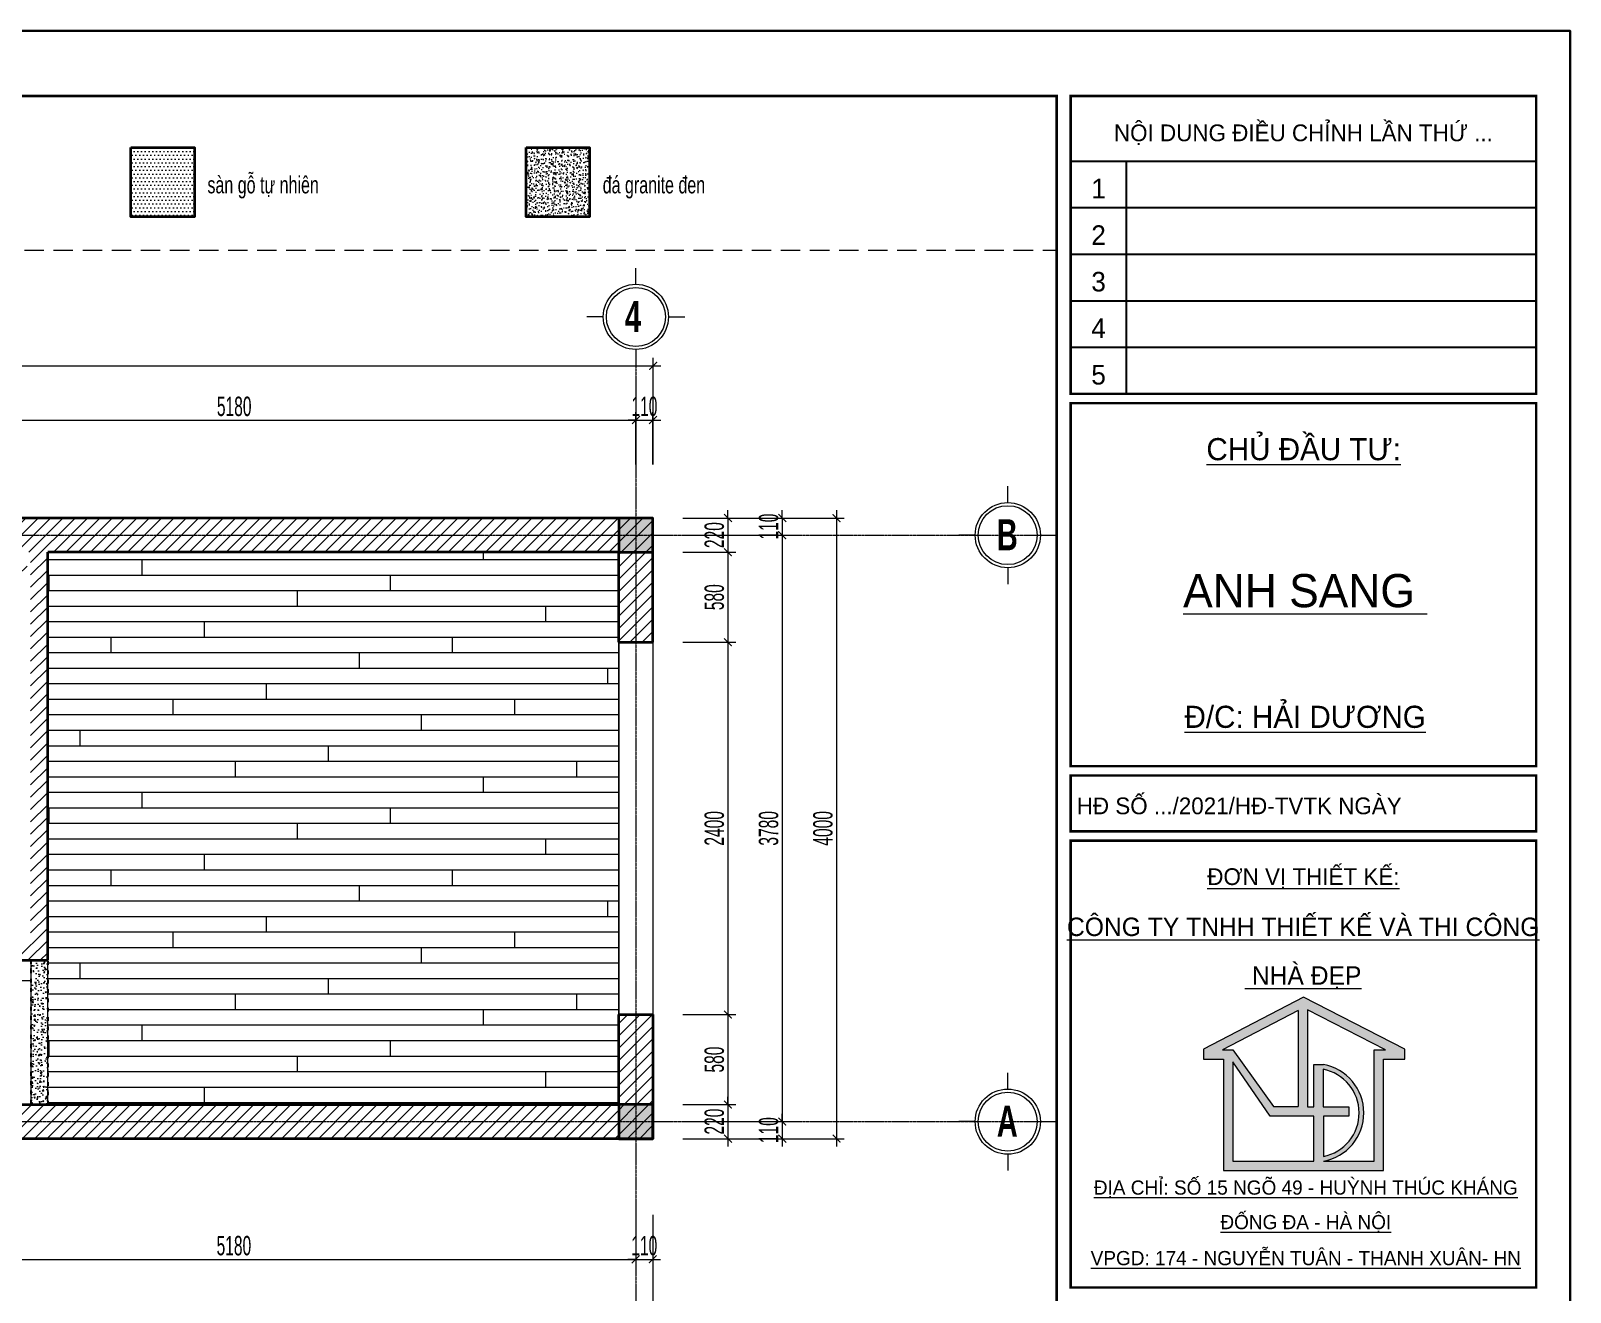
# Model space of a CAD drawing. Header units: millimetres. Extents: x 1336014 to 2939047, y -333549 to -60566.
# Drawn here: x 1488487 to 1498409, y -119753 to -111623 of the extents above; entities that cross this region are included whole.
import ezdxf
from ezdxf.enums import TextEntityAlignment as Align

# ---------------------------------------------------------------- set-up
doc = ezdxf.new("R2010")
doc.units = ezdxf.units.MM
doc.header["$MEASUREMENT"] = 0
for name, pattern in [('$1$HIDDEN', [0.375, 0.25, -0.125]), ('ACAD_ISO03W100', [30, 12, -18]), ('CENTER2', [1.125, 0.75, -0.125, 0.125, -0.125])]:
    doc.linetypes.add(name, pattern=pattern)
for name, color, linetype, lineweight in [('01.Cut', 255, 'Continuous', 35), ('02.Thay', 145, 'Continuous', 15), ('03.Manh', 251, 'Continuous', 13), ('05.Text', 253, 'Continuous', 18), ('06.betong', 2, 'Continuous', 35), ('08.Dim', 156, 'Continuous', 15), ('09.Hatch', 250, 'Continuous', 5), ('10.truc', 250, 'CENTER2', 20), ('11.Khung bo', 32, 'Continuous', 50), ('12.Khung', 36, 'Continuous', 25)]:
    doc.layers.add(name, color=color, linetype=linetype, lineweight=lineweight)
doc.layers.add('text', color=7, linetype='Continuous')
doc.layers.add('truc1', color=250, linetype='ACAD_ISO03W100')
doc.layers.add('Tpl_Bound', color=1, linetype='Continuous', plot=False)
doc.styles.add('AVANT', font='')
doc.styles.add('AVANTHB', font='')
doc.styles.add('TT5_Text Dim', font='hoatbif.shx', dxfattribs={"width": 0.6})
doc.styles.add('VnAvantH', font='')
doc.styles.get('AVANT').set_extended_font_data('.VnAvant')
doc.styles.get('AVANTHB').set_extended_font_data('.VnAvantH', bold=True)
doc.styles.get('VnAvantH').set_extended_font_data('.VnAvantH')
doc.dimstyles.new('TT5_Dim 1-50', dxfattribs={"dimscale": 50, "dimtxt": 2.5, "dimasz": 1, "dimexe": 1, "dimexo": 0.5, "dimgap": 0.5, "dimtad": 1, "dimdec": 0, "dimzin": 0, "dimdsep": 46, "dimtxsty": 'TT5_Text Dim', "dimblk": 'ARCHTICK', "dimcen": 0, "dimdle": 1, "dimclrd": 256, "dimclre": 256, "dimclrt": 1, "dimadec": 0, "dimazin": 0, "dimtfac": 0.015, "dimtdec": 0, "dimtix": 1, "dimtmove": 2, "dimatfit": 3, "dimldrblk": 'DOT', "dimfxl": 1, "dimtolj": 1, "dimtzin": 0, "dimlwd": -1, "dimlwe": -1, "dimarcsym": 1})
pattern_1 = [(45, (938089.135, -82667.84), (-39.7747564, 39.7747564), [])]

# ---------------------------------------------------------------- blocks, each defined once
blk = doc.blocks.new('100')
at = {"layer": '09.Hatch'}
h = blk.add_hatch(color=3, dxfattribs=at)
h.paths.add_polyline_path([(1897639, -927180), (1897639, -927287), (1897855, -927287), (1897855, -928484), (1898824, -928484), (1899574, -928484), (1899574, -927287), (1899801, -927287), (1899801, -927179), (1898713, -926620)])
h.paths.add_polyline_path([(1898756, -926756), (1899596, -927187), (1899473, -927187), (1899473, -928384), (1898929, -928384, 0.834181), (1898929, -927344), (1898824, -927344), (1898824, -927797), (1898756, -927797)], flags=16)
h.paths.add_polyline_path([(1898656, -927796), (1898393, -927796), (1897956, -927186), (1897843, -927186), (1898656, -926763)], flags=16)
h.paths.add_polyline_path([(1898929, -928333), (1898929, -927898), (1899202, -927898), (1899202, -927797), (1898924, -927797), (1898924, -927395, -0.822042)], flags=16)
h.paths.add_polyline_path([(1898357, -927898), (1898824, -927898), (1898824, -928384), (1897956, -928384), (1897956, -927316)], flags=16)
at = {"layer": '05.Text'}
for p, q in [((1898713, -926620), (1897639, -927180)), ((1899801, -927179), (1898713, -926620)), ((1899801, -927179), (1898713, -926620)), ((1899801, -927179), (1898713, -926620)), ((1898656, -926763), (1897843, -927186)), ((1898656, -926763), (1897843, -927186)), ((1898656, -926763), (1897843, -927186)), ((1898656, -926763), (1898656, -927796)), ((1898656, -926763), (1898656, -927796)), ((1898656, -926763), (1898656, -927796)), ((1899596, -927187), (1898756, -926756)), ((1898756, -926756), (1898756, -927797)), ((1899596, -927187), (1898756, -926756)), ((1898756, -926756), (1898756, -927797)), ((1899596, -927187), (1898756, -926756)), ((1898756, -926756), (1898756, -927797)), ((1897639, -927180), (1897639, -927287)), ((1897843, -927186), (1897956, -927186)), ((1897956, -927186), (1897956, -927186)), ((1897956, -927186), (1898393, -927796)), ((1899473, -928384), (1899473, -927187)), ((1899473, -927187), (1899596, -927187)), ((1899473, -928384), (1899473, -927187)), ((1899473, -927187), (1899596, -927187)), ((1899473, -928384), (1899473, -927187)), ((1899473, -927187), (1899596, -927187)), ((1899801, -927287), (1899801, -927179)), ((1899801, -927287), (1899801, -927179)), ((1899801, -927287), (1899801, -927179)), ((1897639, -927287), (1897855, -927287)), ((1897855, -927287), (1897855, -928484)), ((1897956, -927316), (1897956, -928384)), ((1898357, -927898), (1897956, -927316)), ((1898824, -927797), (1898824, -927344)), ((1898824, -927797), (1898824, -927344)), ((1898824, -927344), (1898929, -927344)), ((1899574, -928484), (1899574, -927287)), ((1899574, -927287), (1899801, -927287)), ((1898924, -927395), (1898924, -927797)), ((1898393, -927796), (1898656, -927796)), ((1898756, -927797), (1898824, -927797)), ((1898924, -927797), (1899202, -927797)), ((1899202, -927797), (1899202, -927898)), ((1898824, -927898), (1898357, -927898)), ((1898824, -928384), (1898824, -927898)), ((1899202, -927898), (1898929, -927898)), ((1898929, -927898), (1898929, -928333)), ((1897855, -928484), (1898824, -928484)), ((1897956, -928384), (1898824, -928384)), ((1898824, -928484), (1899574, -928484)), ((1898929, -928384), (1899473, -928384))]:
    blk.add_line(p, q, dxfattribs=at)
for radius, start, end in [(528, 280.3316, 79.6684), (478, 281.4298, 79.1164), (478, 281.4298, 79.1164), (478, 281.4298, 79.1164)]:
    blk.add_arc((1898834, -927864), radius, start, end, dxfattribs=at)
at = {"layer": '11.Khung bo', "const_width": 26.7}
for points in [[(1860913, -945240), (1860913, -916940), (1896063, -916940), (1896063, -945240)], [(1860913, -945240), (1860913, -916940), (1896063, -916940), (1896063, -945240)], [(1860913, -945240), (1860913, -916940), (1896063, -916940), (1896063, -945240)], [(1896213, -920140), (1896213, -916940), (1901213, -916940), (1901213, -920140)], [(1896213, -920140), (1896213, -916940), (1901213, -916940), (1901213, -920140)], [(1896213, -920140), (1896213, -916940), (1901213, -916940), (1901213, -920140)], [(1896213, -924140), (1901213, -924140), (1901213, -920240), (1896213, -920240)], [(1896213, -924140), (1901213, -924140), (1901213, -920240), (1896213, -920240)], [(1896213, -924140), (1901213, -924140), (1901213, -920240), (1896213, -920240)], [(1896213, -924840), (1901213, -924840), (1901213, -924240), (1896213, -924240)], [(1896213, -924840), (1901213, -924840), (1901213, -924240), (1896213, -924240)], [(1896213, -924840), (1901213, -924840), (1901213, -924240), (1896213, -924240)], [(1896213, -929740), (1901213, -929740), (1901213, -924940), (1896213, -924940)], [(1896213, -929740), (1901213, -929740), (1901213, -924940), (1896213, -924940)], [(1896213, -929740), (1901213, -929740), (1901213, -924940), (1896213, -924940)]]:
    blk.add_lwpolyline(points, close=True, dxfattribs=at)
at = {"layer": '12.Khung'}
for p, q in [((1896213, -917640), (1901213, -917640)), ((1896213, -917640), (1901213, -917640)), ((1896213, -917640), (1901213, -917640)), ((1896813, -920140), (1896813, -917640)), ((1896813, -920140), (1896813, -917640)), ((1896813, -920140), (1896813, -917640)), ((1896213, -918140), (1901213, -918140)), ((1896213, -918140), (1901213, -918140)), ((1896213, -918140), (1901213, -918140)), ((1896213, -918640), (1901213, -918640)), ((1896213, -918640), (1901213, -918640)), ((1896213, -918640), (1901213, -918640)), ((1896213, -919140), (1901213, -919140)), ((1896213, -919140), (1901213, -919140)), ((1896213, -919140), (1901213, -919140)), ((1896213, -919640), (1901213, -919640)), ((1896213, -919640), (1901213, -919640)), ((1896213, -919640), (1901213, -919640))]:
    blk.add_line(p, q, dxfattribs=at)
blk.add_lwpolyline([(1901579, -945940), (1901579, -916240), (1859580, -916240), (1859580, -945940)], close=True, dxfattribs=at)
blk.add_lwpolyline([(1901579, -945940), (1901579, -916240), (1859580, -916240), (1859580, -945940)], close=True, dxfattribs=at)
blk.add_lwpolyline([(1901579, -945940), (1901579, -916240), (1859580, -916240), (1859580, -945940)], close=True, dxfattribs=at)
at = {"layer": '05.Text', "style": 'VnAvantH'}
for s, p in [('Néi dung ®iÒu chØnh lÇn thø ...', (1898713, -917329)), ('H§ sè .../2021/H§-TVTK ngµy ', (1898057, -924540))]:
    blk.add_text(s, height=180, dxfattribs=at).set_placement(p, align=Align.MIDDLE)
at = {"layer": '05.Text'}
for s, height, style, p in [('1', 210, 'AVANT', (1896513, -918040)), ('2', 210, 'AVANT', (1896513, -918540)), ('3', 210, 'AVANT', (1896513, -919040)), ('4', 210, 'AVANT', (1896513, -919540)), ('5', 210, 'AVANT', (1896513, -920040)), ('%%uChñ ®Çu t\xad:', 237.6, 'VnAvantH', (1898716, -920853)), ('%%Uanh sang ', 356.4, 'VnAvantH', (1898732, -922432)), ('%%U®/c: h¶i d\xad¬ng', 237.6, 'VnAvantH', (1898732, -923728)), ('%%U®¬n vÞ thiÕt kÕ:', 180, 'VnAvantH', (1898713, -925416)), ('%%Uc«ng ty tnhh thiÕt kÕ vµ thi c«ng', 198, 'VnAvantH', (1898711, -925964)), ('%%U nhµ ®Ñp', 198, 'VnAvantH', (1898711, -926487)), ('%%U®Þa chØ: sè 15 ngâ 49 - huúnh thóc kh¸ng', 152.46, 'VnAvantH', (1898739, -928742)), ('%%U®èng ®a - hµ néi', 152.46, 'VnAvantH', (1898739, -929113)), ('%%Uvpgd: 174 - nguyÔn tu©n - thanh xu©n- hn', 152.46, 'VnAvantH', (1898739, -929500))]:
    blk.add_text(s, height=height, dxfattribs=dict(at, style=style)).set_placement(p, align=Align.CENTER)
blk = doc.blocks.new('DANHTRUC')
for p, q in [((980383, -947347), (980383, -947137)), ((979963, -947767), (979753, -947767)), ((980803, -947767), (981013, -947767)), ((980383, -948187), (980383, -948397))]:
    blk.add_line(p, q)
for radius in [420, 380]:
    blk.add_circle((980383, -947767), radius)
blk = doc.blocks.new('DFGFH')
h = blk.add_hatch(color=256)
h.dxf.hatch_style = 1
h.paths.add_polyline_path([(15438.1, 12136.8), (15658.1, 12136.8), (15658.1, 12356.8), (15438.1, 12356.8)])
blk.add_lwpolyline([(15438.1, 12136.8), (15658.1, 12136.8), (15658.1, 12356.8), (15438.1, 12356.8)], close=True)
blk = doc.blocks.new('_ARCHTICK')
at = {"const_width": 0.15}
blk.add_lwpolyline([(-0.5, -0.5), (0.5, 0.5)], dxfattribs=at)
blk = doc.blocks.new('*D628')
at = {"layer": '08.Dim', "transparency": 16777216}
for p, q in [((1487206.1, -119253.7), (1487206.1, -119591.2)), ((1492386.1, -119253.7), (1492386.1, -119591.2)), ((1487156.1, -119541.2), (1492436.1, -119541.2))]:
    blk.add_line(p, q, dxfattribs=at)
at = {"layer": 'Defpoints', "color": 0, "transparency": 16777216}
for p in [(1487206.1, -119228.7), (1492386.1, -119228.7), (1492386.1, -119541.2)]:
    blk.add_point(p, dxfattribs=at)
at = {"layer": '08.Dim', "transparency": 16777216, "xscale": 50, "yscale": 50, "zscale": 50, "rotation": 180}
blk.add_blockref('_ARCHTICK', (1487206.1, -119541.2), dxfattribs=at)
at = {"layer": '08.Dim', "transparency": 16777216, "xscale": 50, "yscale": 50, "zscale": 50}
blk.add_blockref('_ARCHTICK', (1492386.1, -119541.2), dxfattribs=at)
at = {"layer": '08.Dim', "color": 1, "transparency": 16777216, "insert": (1489796.1, -119453.7), "char_height": 125, "attachment_point": 5, "style": 'TT5_Text Dim'}
blk.add_mtext('\\A1;5180', dxfattribs=at)
blk = doc.blocks.new('_DOT')
blk.add_line((-0.5, 0), (-1, 0))
at = {"const_width": 0.5}
blk.add_lwpolyline([(-0.25, 0, 1), (0.25, 0, 1)], format="xyb", close=True, dxfattribs=at)
blk = doc.blocks.new('*D629')
at = {"layer": '08.Dim', "transparency": 16777216}
for p, q in [((1492386.1, -119253.7), (1492386.1, -119591.2)), ((1492496.1, -119253.7), (1492496.1, -119591.2)), ((1492386.1, -119541.2), (1492336.1, -119541.2)), ((1492386.1, -119541.2), (1492496.1, -119541.2)), ((1492496.1, -119541.2), (1492546.1, -119541.2))]:
    blk.add_line(p, q, dxfattribs=at)
at = {"layer": 'Defpoints', "color": 0, "transparency": 16777216}
for p in [(1492386.1, -119228.7), (1492496.1, -119228.7), (1492496.1, -119541.2)]:
    blk.add_point(p, dxfattribs=at)
at = {"layer": '08.Dim', "transparency": 16777216, "xscale": 50, "yscale": 50, "zscale": 50}
blk.add_blockref('_ARCHTICK', (1492386.1, -119541.2), dxfattribs=at)
at = {"layer": '08.Dim', "transparency": 16777216, "xscale": 50, "yscale": 50, "zscale": 50, "rotation": 180}
blk.add_blockref('_ARCHTICK', (1492496.1, -119541.2), dxfattribs=at)
at = {"layer": '08.Dim', "color": 1, "transparency": 16777216, "insert": (1492441.1, -119453.7), "char_height": 125, "attachment_point": 5, "style": 'TT5_Text Dim'}
blk.add_mtext('\\A1;110', dxfattribs=at)
blk = doc.blocks.new('*D630')
at = {"layer": '08.Dim', "transparency": 16777216}
for p, q in [((1477496.1, -119253.7), (1477496.1, -119941.2)), ((1492496.1, -119253.7), (1492496.1, -119941.2)), ((1477446.1, -119891.2), (1492546.1, -119891.2))]:
    blk.add_line(p, q, dxfattribs=at)
at = {"layer": 'Defpoints', "color": 0, "transparency": 16777216}
for p in [(1477496.1, -119228.7), (1492496.1, -119228.7), (1492496.1, -119891.2)]:
    blk.add_point(p, dxfattribs=at)
at = {"layer": '08.Dim', "transparency": 16777216, "xscale": 50, "yscale": 50, "zscale": 50, "rotation": 180}
blk.add_blockref('_ARCHTICK', (1477496.1, -119891.2), dxfattribs=at)
at = {"layer": '08.Dim', "transparency": 16777216, "xscale": 50, "yscale": 50, "zscale": 50}
blk.add_blockref('_ARCHTICK', (1492496.1, -119891.2), dxfattribs=at)
at = {"layer": '08.Dim', "color": 1, "transparency": 16777216, "insert": (1485496.1, -119803.7), "char_height": 125, "attachment_point": 5, "style": 'TT5_Text Dim'}
blk.add_mtext('\\A1;15000', dxfattribs=at)
blk = doc.blocks.new('*D635')
at = {"layer": '08.Dim', "transparency": 16777216}
for p, q in [((1492689.6, -114763.6), (1493380.3, -114763.6)), ((1493330.3, -114763.6), (1493330.3, -114713.6)), ((1493330.3, -114763.6), (1493330.3, -114873.6)), ((1492689.6, -114873.6), (1493380.3, -114873.6)), ((1493330.3, -114873.6), (1493330.3, -114923.6))]:
    blk.add_line(p, q, dxfattribs=at)
at = {"layer": 'Defpoints', "color": 0, "transparency": 16777216}
for p in [(1492664.6, -114763.6), (1492664.6, -114873.6), (1493330.3, -114873.6)]:
    blk.add_point(p, dxfattribs=at)
at = {"layer": '08.Dim', "transparency": 16777216, "xscale": 50, "yscale": 50, "zscale": 50}
for p, rotation in [((1493330.3, -114763.6), 270), ((1493330.3, -114873.6), 90)]:
    blk.add_blockref('_ARCHTICK', p, dxfattribs=dict(at, rotation=rotation))
at = {"layer": '08.Dim', "color": 1, "transparency": 16777216, "insert": (1493242.8, -114818.6), "char_height": 125, "attachment_point": 5, "rotation": 90, "style": 'TT5_Text Dim'}
blk.add_mtext('\\A1;110', dxfattribs=at)
blk = doc.blocks.new('*D636')
at = {"layer": '08.Dim', "transparency": 16777216}
for p, q in [((1492689.6, -114873.6), (1493380.3, -114873.6)), ((1493330.3, -114823.6), (1493330.3, -118703.6)), ((1492689.6, -118653.6), (1493380.3, -118653.6))]:
    blk.add_line(p, q, dxfattribs=at)
at = {"layer": 'Defpoints', "color": 0, "transparency": 16777216}
for p in [(1492664.6, -114873.6), (1492664.6, -118653.6), (1493330.3, -118653.6)]:
    blk.add_point(p, dxfattribs=at)
at = {"layer": '08.Dim', "transparency": 16777216, "xscale": 50, "yscale": 50, "zscale": 50}
for p, rotation in [((1493330.3, -114873.6), 90), ((1493330.3, -118653.6), 270)]:
    blk.add_blockref('_ARCHTICK', p, dxfattribs=dict(at, rotation=rotation))
at = {"layer": '08.Dim', "color": 1, "transparency": 16777216, "insert": (1493242.8, -116763.6), "char_height": 125, "attachment_point": 5, "rotation": 90, "style": 'TT5_Text Dim'}
blk.add_mtext('\\A1;3780', dxfattribs=at)
blk = doc.blocks.new('*D637')
at = {"layer": '08.Dim', "transparency": 16777216}
for p, q in [((1492689.6, -118653.6), (1493380.3, -118653.6)), ((1493330.3, -118653.6), (1493330.3, -118603.6)), ((1493330.3, -118653.6), (1493330.3, -118763.6)), ((1492689.6, -118763.6), (1493380.3, -118763.6)), ((1493330.3, -118763.6), (1493330.3, -118813.6))]:
    blk.add_line(p, q, dxfattribs=at)
at = {"layer": 'Defpoints', "color": 0, "transparency": 16777216}
for p in [(1492664.6, -118653.6), (1492664.6, -118763.6), (1493330.3, -118763.6)]:
    blk.add_point(p, dxfattribs=at)
at = {"layer": '08.Dim', "transparency": 16777216, "xscale": 50, "yscale": 50, "zscale": 50}
for p, rotation in [((1493330.3, -118653.6), 270), ((1493330.3, -118763.6), 90)]:
    blk.add_blockref('_ARCHTICK', p, dxfattribs=dict(at, rotation=rotation))
at = {"layer": '08.Dim', "color": 1, "transparency": 16777216, "insert": (1493242.8, -118708.6), "char_height": 125, "attachment_point": 5, "rotation": 90, "style": 'TT5_Text Dim'}
blk.add_mtext('\\A1;110', dxfattribs=at)
blk = doc.blocks.new('*D638')
at = {"layer": '08.Dim', "transparency": 16777216}
for p, q in [((1492689.6, -114763.6), (1493730.3, -114763.6)), ((1493680.3, -114713.6), (1493680.3, -118813.6)), ((1492689.6, -118763.6), (1493730.3, -118763.6))]:
    blk.add_line(p, q, dxfattribs=at)
at = {"layer": 'Defpoints', "color": 0, "transparency": 16777216}
for p in [(1492664.6, -114763.6), (1492664.6, -118763.6), (1493680.3, -118763.6)]:
    blk.add_point(p, dxfattribs=at)
at = {"layer": '08.Dim', "transparency": 16777216, "xscale": 50, "yscale": 50, "zscale": 50}
for p, rotation in [((1493680.3, -114763.6), 90), ((1493680.3, -118763.6), 270)]:
    blk.add_blockref('_ARCHTICK', p, dxfattribs=dict(at, rotation=rotation))
at = {"layer": '08.Dim', "color": 1, "transparency": 16777216, "insert": (1493592.8, -116763.6), "char_height": 125, "attachment_point": 5, "rotation": 90, "style": 'TT5_Text Dim'}
blk.add_mtext('\\A1;4000', dxfattribs=at)
blk = doc.blocks.new('*D641')
at = {"layer": '08.Dim', "transparency": 16777216}
for p, q in [((1487208.1, -114419.4), (1487208.1, -114081.9)), ((1492388.1, -114419.4), (1492388.1, -114081.9)), ((1487158.1, -114131.9), (1492438.1, -114131.9))]:
    blk.add_line(p, q, dxfattribs=at)
at = {"layer": 'Defpoints', "color": 0, "transparency": 16777216}
for p in [(1492388.1, -114131.9), (1487208.1, -114444.4), (1492388.1, -114444.4)]:
    blk.add_point(p, dxfattribs=at)
at = {"layer": '08.Dim', "transparency": 16777216, "xscale": 50, "yscale": 50, "zscale": 50, "rotation": 180}
blk.add_blockref('_ARCHTICK', (1487208.1, -114131.9), dxfattribs=at)
at = {"layer": '08.Dim', "transparency": 16777216, "xscale": 50, "yscale": 50, "zscale": 50}
blk.add_blockref('_ARCHTICK', (1492388.1, -114131.9), dxfattribs=at)
at = {"layer": '08.Dim', "color": 1, "transparency": 16777216, "insert": (1489798.1, -114044.4), "char_height": 125, "attachment_point": 5, "style": 'TT5_Text Dim'}
blk.add_mtext('\\A1;5180', dxfattribs=at)
blk = doc.blocks.new('*D643')
at = {"layer": '08.Dim', "transparency": 16777216}
for p, q in [((1492387.1, -114419.4), (1492387.1, -114081.9)), ((1492497.1, -114419.4), (1492497.1, -114081.9)), ((1492387.1, -114131.9), (1492337.1, -114131.9)), ((1492387.1, -114131.9), (1492497.1, -114131.9)), ((1492497.1, -114131.9), (1492547.1, -114131.9))]:
    blk.add_line(p, q, dxfattribs=at)
at = {"layer": 'Defpoints', "color": 0, "transparency": 16777216}
for p in [(1492497.1, -114131.9), (1492387.1, -114444.4), (1492497.1, -114444.4)]:
    blk.add_point(p, dxfattribs=at)
at = {"layer": '08.Dim', "transparency": 16777216, "xscale": 50, "yscale": 50, "zscale": 50}
blk.add_blockref('_ARCHTICK', (1492387.1, -114131.9), dxfattribs=at)
at = {"layer": '08.Dim', "transparency": 16777216, "xscale": 50, "yscale": 50, "zscale": 50, "rotation": 180}
blk.add_blockref('_ARCHTICK', (1492497.1, -114131.9), dxfattribs=at)
at = {"layer": '08.Dim', "color": 1, "transparency": 16777216, "insert": (1492442.1, -114044.4), "char_height": 125, "attachment_point": 5, "style": 'TT5_Text Dim'}
blk.add_mtext('\\A1;110', dxfattribs=at)
blk = doc.blocks.new('*D644')
at = {"layer": '08.Dim', "transparency": 16777216}
for p, q in [((1477448.1, -113781.9), (1492548.1, -113781.9)), ((1477498.1, -114419.4), (1477498.1, -113731.9)), ((1492498.1, -114419.4), (1492498.1, -113731.9))]:
    blk.add_line(p, q, dxfattribs=at)
at = {"layer": 'Defpoints', "color": 0, "transparency": 16777216}
for p in [(1492498.1, -113781.9), (1477498.1, -114444.4), (1492498.1, -114444.4)]:
    blk.add_point(p, dxfattribs=at)
at = {"layer": '08.Dim', "transparency": 16777216, "xscale": 50, "yscale": 50, "zscale": 50, "rotation": 180}
blk.add_blockref('_ARCHTICK', (1477498.1, -113781.9), dxfattribs=at)
at = {"layer": '08.Dim', "transparency": 16777216, "xscale": 50, "yscale": 50, "zscale": 50}
blk.add_blockref('_ARCHTICK', (1492498.1, -113781.9), dxfattribs=at)
at = {"layer": '08.Dim', "color": 1, "transparency": 16777216, "insert": (1485698.1, -113694.4), "char_height": 125, "attachment_point": 5, "style": 'TT5_Text Dim'}
blk.add_mtext('\\A1;15000', dxfattribs=at)
blk = doc.blocks.new('*D665')
at = {"layer": '08.Dim', "transparency": 16777216}
for p, q in [((1492689.6, -114763.6), (1493030.3, -114763.6)), ((1492980.3, -114763.6), (1492980.3, -114713.6)), ((1492980.3, -114763.6), (1492980.3, -114983.6)), ((1492689.6, -114983.6), (1493030.3, -114983.6)), ((1492980.3, -114983.6), (1492980.3, -115033.6))]:
    blk.add_line(p, q, dxfattribs=at)
at = {"layer": 'Defpoints', "color": 0, "transparency": 16777216}
for p in [(1492664.6, -114763.6), (1492664.6, -114983.6), (1492980.3, -114983.6)]:
    blk.add_point(p, dxfattribs=at)
at = {"layer": '08.Dim', "transparency": 16777216, "xscale": 50, "yscale": 50, "zscale": 50}
for p, rotation in [((1492980.3, -114763.6), 270), ((1492980.3, -114983.6), 90)]:
    blk.add_blockref('_ARCHTICK', p, dxfattribs=dict(at, rotation=rotation))
at = {"layer": '08.Dim', "color": 1, "transparency": 16777216, "insert": (1492892.8, -114873.6), "char_height": 125, "attachment_point": 5, "rotation": 90, "style": 'TT5_Text Dim'}
blk.add_mtext('\\A1;220', dxfattribs=at)
blk = doc.blocks.new('*D666')
at = {"layer": '08.Dim', "transparency": 16777216}
for p, q in [((1492689.6, -114983.6), (1493030.3, -114983.6)), ((1492980.3, -114933.6), (1492980.3, -115613.6)), ((1492689.6, -115563.6), (1493030.3, -115563.6))]:
    blk.add_line(p, q, dxfattribs=at)
at = {"layer": 'Defpoints', "color": 0, "transparency": 16777216}
for p in [(1492664.6, -114983.6), (1492664.6, -115563.6), (1492980.3, -115563.6)]:
    blk.add_point(p, dxfattribs=at)
at = {"layer": '08.Dim', "transparency": 16777216, "xscale": 50, "yscale": 50, "zscale": 50}
for p, rotation in [((1492980.3, -114983.6), 90), ((1492980.3, -115563.6), 270)]:
    blk.add_blockref('_ARCHTICK', p, dxfattribs=dict(at, rotation=rotation))
at = {"layer": '08.Dim', "color": 1, "transparency": 16777216, "insert": (1492892.8, -115273.6), "char_height": 125, "attachment_point": 5, "rotation": 90, "style": 'TT5_Text Dim'}
blk.add_mtext('\\A1;580', dxfattribs=at)
blk = doc.blocks.new('*D667')
at = {"layer": '08.Dim', "transparency": 16777216}
for p, q in [((1492689.6, -115563.6), (1493030.3, -115563.6)), ((1492980.3, -115513.6), (1492980.3, -118013.6)), ((1492689.6, -117963.6), (1493030.3, -117963.6))]:
    blk.add_line(p, q, dxfattribs=at)
at = {"layer": 'Defpoints', "color": 0, "transparency": 16777216}
for p in [(1492664.6, -115563.6), (1492664.6, -117963.6), (1492980.3, -117963.6)]:
    blk.add_point(p, dxfattribs=at)
at = {"layer": '08.Dim', "transparency": 16777216, "xscale": 50, "yscale": 50, "zscale": 50}
for p, rotation in [((1492980.3, -115563.6), 90), ((1492980.3, -117963.6), 270)]:
    blk.add_blockref('_ARCHTICK', p, dxfattribs=dict(at, rotation=rotation))
at = {"layer": '08.Dim', "color": 1, "transparency": 16777216, "insert": (1492892.8, -116763.6), "char_height": 125, "attachment_point": 5, "rotation": 90, "style": 'TT5_Text Dim'}
blk.add_mtext('\\A1;2400', dxfattribs=at)
blk = doc.blocks.new('*D668')
at = {"layer": '08.Dim', "transparency": 16777216}
for p, q in [((1492689.6, -117963.6), (1493030.3, -117963.6)), ((1492980.3, -117913.6), (1492980.3, -118593.6)), ((1492689.6, -118543.6), (1493030.3, -118543.6))]:
    blk.add_line(p, q, dxfattribs=at)
at = {"layer": 'Defpoints', "color": 0, "transparency": 16777216}
for p in [(1492664.6, -117963.6), (1492664.6, -118543.6), (1492980.3, -118543.6)]:
    blk.add_point(p, dxfattribs=at)
at = {"layer": '08.Dim', "transparency": 16777216, "xscale": 50, "yscale": 50, "zscale": 50}
for p, rotation in [((1492980.3, -117963.6), 90), ((1492980.3, -118543.6), 270)]:
    blk.add_blockref('_ARCHTICK', p, dxfattribs=dict(at, rotation=rotation))
at = {"layer": '08.Dim', "color": 1, "transparency": 16777216, "insert": (1492892.8, -118253.6), "char_height": 125, "attachment_point": 5, "rotation": 90, "style": 'TT5_Text Dim'}
blk.add_mtext('\\A1;580', dxfattribs=at)
blk = doc.blocks.new('*D669')
at = {"layer": '08.Dim', "transparency": 16777216}
for p, q in [((1492689.6, -118543.6), (1493030.3, -118543.6)), ((1492980.3, -118543.6), (1492980.3, -118493.6)), ((1492980.3, -118543.6), (1492980.3, -118763.6)), ((1492689.6, -118763.6), (1493030.3, -118763.6)), ((1492980.3, -118763.6), (1492980.3, -118813.6))]:
    blk.add_line(p, q, dxfattribs=at)
at = {"layer": 'Defpoints', "color": 0, "transparency": 16777216}
for p in [(1492664.6, -118543.6), (1492664.6, -118763.6), (1492980.3, -118763.6)]:
    blk.add_point(p, dxfattribs=at)
at = {"layer": '08.Dim', "transparency": 16777216, "xscale": 50, "yscale": 50, "zscale": 50}
for p, rotation in [((1492980.3, -118543.6), 270), ((1492980.3, -118763.6), 90)]:
    blk.add_blockref('_ARCHTICK', p, dxfattribs=dict(at, rotation=rotation))
at = {"layer": '08.Dim', "color": 1, "transparency": 16777216, "insert": (1492892.8, -118653.6), "char_height": 125, "attachment_point": 5, "rotation": 90, "style": 'TT5_Text Dim'}
blk.add_mtext('\\A1;220', dxfattribs=at)

msp = doc.modelspace()

# ---------------------------------------------------------------- hatches: boundary and pattern name
at = {"layer": '09.Hatch'}
h = msp.add_hatch(dxfattribs=at)
h.set_pattern_fill('DOTS', color=256, scale=385.802469)
h.set_pattern_definition([(0, (643353.302, -285241.12), (12.05632716, 24.1126543), [0, -24.1126543])])
h.paths.add_polyline_path([(1489132.9, -112375.4), (1489541.6, -112375.4), (1489541.6, -112822.1), (1489132.9, -112822.1)])
h = msp.add_hatch(dxfattribs=at)
h.set_pattern_fill('AR-CONC', color=256, scale=7.716049)
h.set_pattern_definition([(50, (643627.71, -285241.12), (55.34415, -4.8419857), [5.787037, -63.6574074]), (355, (643627.71, -285241.12), (-10.7061214, 58.0395165), [4.6296296, -50.925926]), (100.4514445, (643632.32, -285241.52), (44.6380283, 53.1975302), [4.9182247, -54.1004716]), (46.1842, (643627.71, -285225.69), (82.348868, -12.7715494), [8.6805556, -95.486111]), (96.635635, (643634.57, -285226.75), (72.118977, 75.163472), [7.377341, -81.150753]), (351.184164, (643627.71, -285225.69), (72.118977, 75.163472), [6.9444444, -76.388889]), (21, (643635.426, -285229.545), (46.057643, -31.0662724), [5.787037, -63.6574074]), (326, (643635.426, -285229.545), (18.774331, 55.9529356), [4.6296296, -50.925926]), (71.451445, (643639.264, -285232.134), (64.8319735, 24.886663), [4.9182245, -54.1004716]), (37.5, (643627.71, -285241.119), (0.93826044, 25.68625415), [0, -50.308642, 0, -51.6975309, 0, -51.1188272]), (7.5, (643627.71, -285241.12), (20.2985754, 30.4330025), [0, -29.4753086, 0, -49.1512346, 0, -19.4830247]), (327.5, (643610.503, -285241.119), (41.1900028, -1.74034504), [0, -19.2901235, 0, -60.1851852, 0, -79.8611111]), (317.5, (643602.787, -285241.12), (44.9989328, 7.7241499), [0, -25.0771605, 0, -39.9691358, 0, -56.712963])])
h.paths.add_polyline_path([(1491680.3, -112375.4), (1492089.1, -112375.4), (1492089.1, -112822.1), (1491680.3, -112822.1)])
at = {"layer": '09.Hatch', "ltscale": 50}
h = msp.add_hatch(dxfattribs=at)
h.set_pattern_fill('TUONGXAY', color=256, scale=450, style=0)
h.set_pattern_definition(pattern_1)
h.paths.add_polyline_path([(1492497.1, -114763.6), (1477497.1, -114763.6), (1477497.1, -114983.6), (1477497.1, -115488.4), (1477717.1, -115488.4), (1477717.1, -114983.6), (1479688.6, -114983.6), (1479688.6, -117743.6), (1482586.2, -117743.6), (1482586.2, -117633.6), (1479798.6, -117633.6), (1479798.6, -114983.6), (1483626.1, -114983.6), (1483626.1, -117633.6), (1483516.2, -117633.6), (1483516.2, -117743.6), (1483736.1, -117743.6), (1483736.1, -114983.6), (1487098.1, -114983.6), (1487098.1, -117613.6), (1487208.1, -117613.6), (1487208.1, -115128.2), (1488486.2, -115128.2), (1488486.2, -117503.6), (1487956.1, -117503.6), (1487956.1, -117613.6), (1488596.2, -117613.6), (1488596.2, -114983.6), (1492277.1, -114983.6), (1492277.1, -115563.6), (1492497.1, -115563.6)])
h.paths.add_polyline_path([(1488486.2, -114983.6), (1488486.2, -115073.2), (1487208.1, -115073.2), (1487208.1, -114983.6)], flags=16)
at = {"layer": '09.Hatch'}
h = msp.add_hatch(dxfattribs=at)
h.set_pattern_fill('BOARD', color=256, scale=100, pattern_type=2)
h.set_pattern_definition([(0, (781205.58, -119631.03), (0, 100), []), (90, (781205.58, -119631.03), (-400, 400), [100, -1400]), (90, (781805.58, -119431.03), (-400, 400), [100, -1400])])
h.paths.add_polyline_path([(1488596.2, -114983.6), (1492277.1, -114983.6), (1492277.1, -118543.6), (1488596.2, -118543.6)])
h = msp.add_hatch(dxfattribs=at)
h.set_pattern_fill('_USER', color=256, scale=800, double=1, pattern_type=0)
h.set_pattern_definition([(0, (1488006.1, -117743.65), (0, 800), []), (90, (1488006.1, -117743.65), (-800, 5e-14), [])])
h.paths.add_polyline_path([(1487206.1, -117613.6), (1488488.2, -117613.6), (1488488.2, -118543.6), (1487206.1, -118543.6)])
h = msp.add_hatch(dxfattribs=at)
h.set_pattern_fill('AR-CONC', color=256, scale=10)
h.set_pattern_definition([(50, (781205.58, -119671.03), (71.7260183, -6.2752135), [7.5, -82.5]), (355, (781205.58, -119671.03), (-13.875133, 75.219213), [6, -66]), (100.4514, (781211.555, -119671.55), (57.850938, 68.943954), [6.374019, -70.114211]), (46.1842, (781205.58, -119651.03), (106.724105, -16.551901), [11.25, -123.75]), (96.6356, (781214.47, -119652.41), (93.46627, 97.411787), [9.561029, -105.1713]), (351.1842, (781205.58, -119651.03), (93.466195, 97.41186), [9, -99]), (21, (781215.58, -119656.03), (59.690705, -40.261889), [7.5, -82.5]), (326, (781215.58, -119656.03), (24.331533, 72.5150045), [6, -66]), (71.4514, (781220.55, -119659.385), (84.022263, 32.25305), [6.374019, -70.114211]), (37.5, (781205.577, -119671.03), (1.2159855, 33.2893854), [0, -65.2, 0, -67, 0, -66.25]), (7.5, (781205.577, -119671.03), (26.3069537, 39.4411712), [0, -38.2, 0, -63.7, 0, -25.25]), (327.5, (781183.277, -119671.03), (53.3822436, -2.2554872), [0, -25, 0, -78, 0, -103.5]), (317.5, (781173.277, -119671.03), (58.318617, 10.0104982), [0, -32.5, 0, -51.8, 0, -73.5])])
h.paths.add_polyline_path([(1488598.2, -117613.6), (1488488.2, -117613.6), (1488488.2, -118543.6), (1488598.2, -118543.6)])
at = {"layer": '09.Hatch', "ltscale": 50}
h = msp.add_hatch(dxfattribs=at)
h.set_pattern_fill('TUONGXAY', color=256, scale=450, style=0)
h.set_pattern_definition(pattern_1)
h.paths.add_polyline_path([(1492497.1, -117963.6), (1492277.1, -117963.6), (1492277.1, -118543.6), (1477497.1, -118543.6), (1477497.1, -118763.6), (1492497.1, -118763.6)])

# ---------------------------------------------------------------- linework, layer by layer
at = {"layer": '01.Cut'}
for points in [[(1489132.9, -112375.4), (1489541.6, -112375.4), (1489541.6, -112822.1), (1489132.9, -112822.1)], [(1491680.3, -112375.4), (1492089.1, -112375.4), (1492089.1, -112822.1), (1491680.3, -112822.1)]]:
    msp.add_lwpolyline(points, close=True, dxfattribs=at)
for points in [[(1492497.1, -114763.6), (1477497.1, -114763.6), (1477497.1, -114983.6)], [(1492497.1, -115563.6), (1492497.1, -114763.6)], [(1492277.1, -115563.6), (1492277.1, -114983.6), (1488596.2, -114983.6)], [(1488596.2, -117613.6), (1488596.2, -114983.6)], [(1492277.1, -115563.6), (1492497.1, -115563.6)], [(1487956.1, -117613.6), (1488596.2, -117613.6)], [(1492497.1, -117963.6), (1492497.1, -118763.6), (1477497.1, -118763.6), (1477497.1, -118543.6), (1492277.1, -118543.6), (1492277.1, -117963.6)], [(1492277.1, -117963.6), (1492497.1, -117963.6)]]:
    msp.add_lwpolyline(points, dxfattribs=at)
at = {"layer": '02.Thay'}
msp.add_lwpolyline([(1492277.1, -115563.6), (1492497.1, -115563.6), (1492497.1, -117963.6), (1492277.1, -117963.6)], close=True, dxfattribs=at)
at = {"layer": '03.Manh'}
for points in [[(1488596.2, -114983.6), (1492277.1, -114983.6), (1492277.1, -118543.6), (1488596.2, -118543.6)], [(1487206.1, -117613.6), (1488488.2, -117613.6), (1488488.2, -118543.6), (1487206.1, -118543.6)]]:
    msp.add_lwpolyline(points, close=True, dxfattribs=at)
at = {"layer": '05.Text', "color": 6, "linetype": '$1$HIDDEN', "ltscale": 500}
msp.add_line((1474009.1, -113036.7), (1495099, -113036.7), dxfattribs=at)
at = {"layer": '10.truc'}
for p, q in [((1492387.1, -113781.9), (1492387.1, -129023)), ((1474309.1, -114873.6), (1495099, -114873.6)), ((1474309.1, -118653.6), (1495099, -118653.6))]:
    msp.add_line(p, q, dxfattribs=at)
at = {"layer": 'Tpl_Bound', "color": 1}
msp.add_lwpolyline([(1473209.2, -129443), (1473209.2, -111623.2), (1498408.9, -111623.2), (1498408.9, -129443)], close=True, dxfattribs=at)
at = {"layer": 'truc1', "ltscale": 2}
msp.add_lwpolyline([(1488598.2, -117613.6), (1488488.2, -117613.6), (1488488.2, -118543.6), (1488598.2, -118543.6)], close=True, dxfattribs=at)

# ---------------------------------------------------------------- block references
at = {"layer": '05.Text'}
for name, p, xscale, yscale, zscale in [('100', (357461.4, 438120.9), 0.6, 0.6, 0.6), ('DANHTRUC', (1002195.5, 360416.4), 0.5, 0.5, 0.5), ('DANHTRUC', (1004592.3, 359009.7), 0.5, 0.5, 0.5), ('DANHTRUC', (1004592.3, 355229.7), 0.5, 0.5, 0.5)]:
    msp.add_blockref(name, p, dxfattribs=dict(at, xscale=xscale, yscale=yscale, zscale=zscale))
at = {"layer": '06.betong'}
for p in [(1476839, -127120.3), (1476839, -130900.3)]:
    msp.add_blockref('DFGFH', p, dxfattribs=at)

# ---------------------------------------------------------------- texts
at = {"layer": '05.Text', "style": 'AVANTHB', "width": 0.7}
for s, p in [('4', (1492316.3, -113564.6)), ('B', (1494713.1, -114971.3)), ('A', (1494713.1, -118751.3))]:
    msp.add_text(s, height=200, dxfattribs=at).set_placement(p)
at = {"layer": 'text', "style": 'TT5_Text Dim', "width": 0.7}
for s, p in [('sµn gç tù nhiªn', (1489625.7, -112671)), ('®¸ granite ®en', (1492173.2, -112671))]:
    msp.add_text(s, height=110.34, dxfattribs=at).set_placement(p)

# ---------------------------------------------------------------- dimensions: what is measured, and where the dimension line sits
at = {"layer": '08.Dim'}
for base, p1, p2, picture, middle in [((1492498.1, -113781.9), (1477498.1, -114444.4), (1492498.1, -114444.4), '*D644', (1485698.1, -113694.4)), ((1492496.1, -119891.2), (1477496.1, -119228.7), (1492496.1, -119228.7), '*D630', (1485496.1, -119803.7))]:
    dim = msp.add_linear_dim(base=base, p1=p1, p2=p2, dimstyle='TT5_Dim 1-50', dxfattribs=at)
    dim.commit()
    dim.dimension.update_dxf_attribs({"geometry": picture, "text_midpoint": middle, "dimtype": 160})
for base, p1, p2, picture, middle in [((1492388.1, -114131.9), (1487208.1, -114444.4), (1492388.1, -114444.4), '*D641', (1489798.1, -114044.4)), ((1492497.1, -114131.9), (1492387.1, -114444.4), (1492497.1, -114444.4), '*D643', (1492442.1, -114044.4)), ((1492386.1, -119541.2), (1487206.1, -119228.7), (1492386.1, -119228.7), '*D628', (1489796.1, -119453.7)), ((1492496.1, -119541.2), (1492386.1, -119228.7), (1492496.1, -119228.7), '*D629', (1492441.1, -119453.7))]:
    dim = msp.add_linear_dim(base=base, p1=p1, p2=p2, dimstyle='TT5_Dim 1-50', dxfattribs=at)
    dim.commit()
    dim.dimension.update_dxf_attribs({"geometry": picture, "text_midpoint": middle})
for base, p1, p2, picture, middle in [((1493330.3, -114873.6), (1492664.6, -114763.6), (1492664.6, -114873.6), '*D635', (1493242.8, -114818.6)), ((1493680.3, -118763.6), (1492664.6, -114763.6), (1492664.6, -118763.6), '*D638', (1493592.8, -116763.6)), ((1492980.3, -114983.6), (1492664.6, -114763.6), (1492664.6, -114983.6), '*D665', (1492892.8, -114873.6)), ((1493330.3, -118653.6), (1492664.6, -114873.6), (1492664.6, -118653.6), '*D636', (1493242.8, -116763.6)), ((1492980.3, -115563.6), (1492664.6, -114983.6), (1492664.6, -115563.6), '*D666', (1492892.8, -115273.6)), ((1492980.3, -117963.6), (1492664.6, -115563.6), (1492664.6, -117963.6), '*D667', (1492892.8, -116763.6)), ((1492980.3, -118543.6), (1492664.6, -117963.6), (1492664.6, -118543.6), '*D668', (1492892.8, -118253.6)), ((1492980.3, -118763.6), (1492664.6, -118543.6), (1492664.6, -118763.6), '*D669', (1492892.8, -118653.6)), ((1493330.3, -118763.6), (1492664.6, -118653.6), (1492664.6, -118763.6), '*D637', (1493242.8, -118708.6))]:
    dim = msp.add_linear_dim(base=base, p1=p1, p2=p2, angle=90, dimstyle='TT5_Dim 1-50', dxfattribs=at)
    dim.commit()
    dim.dimension.update_dxf_attribs({"geometry": picture, "text_midpoint": middle})

doc.saveas('drawing.dxf')
